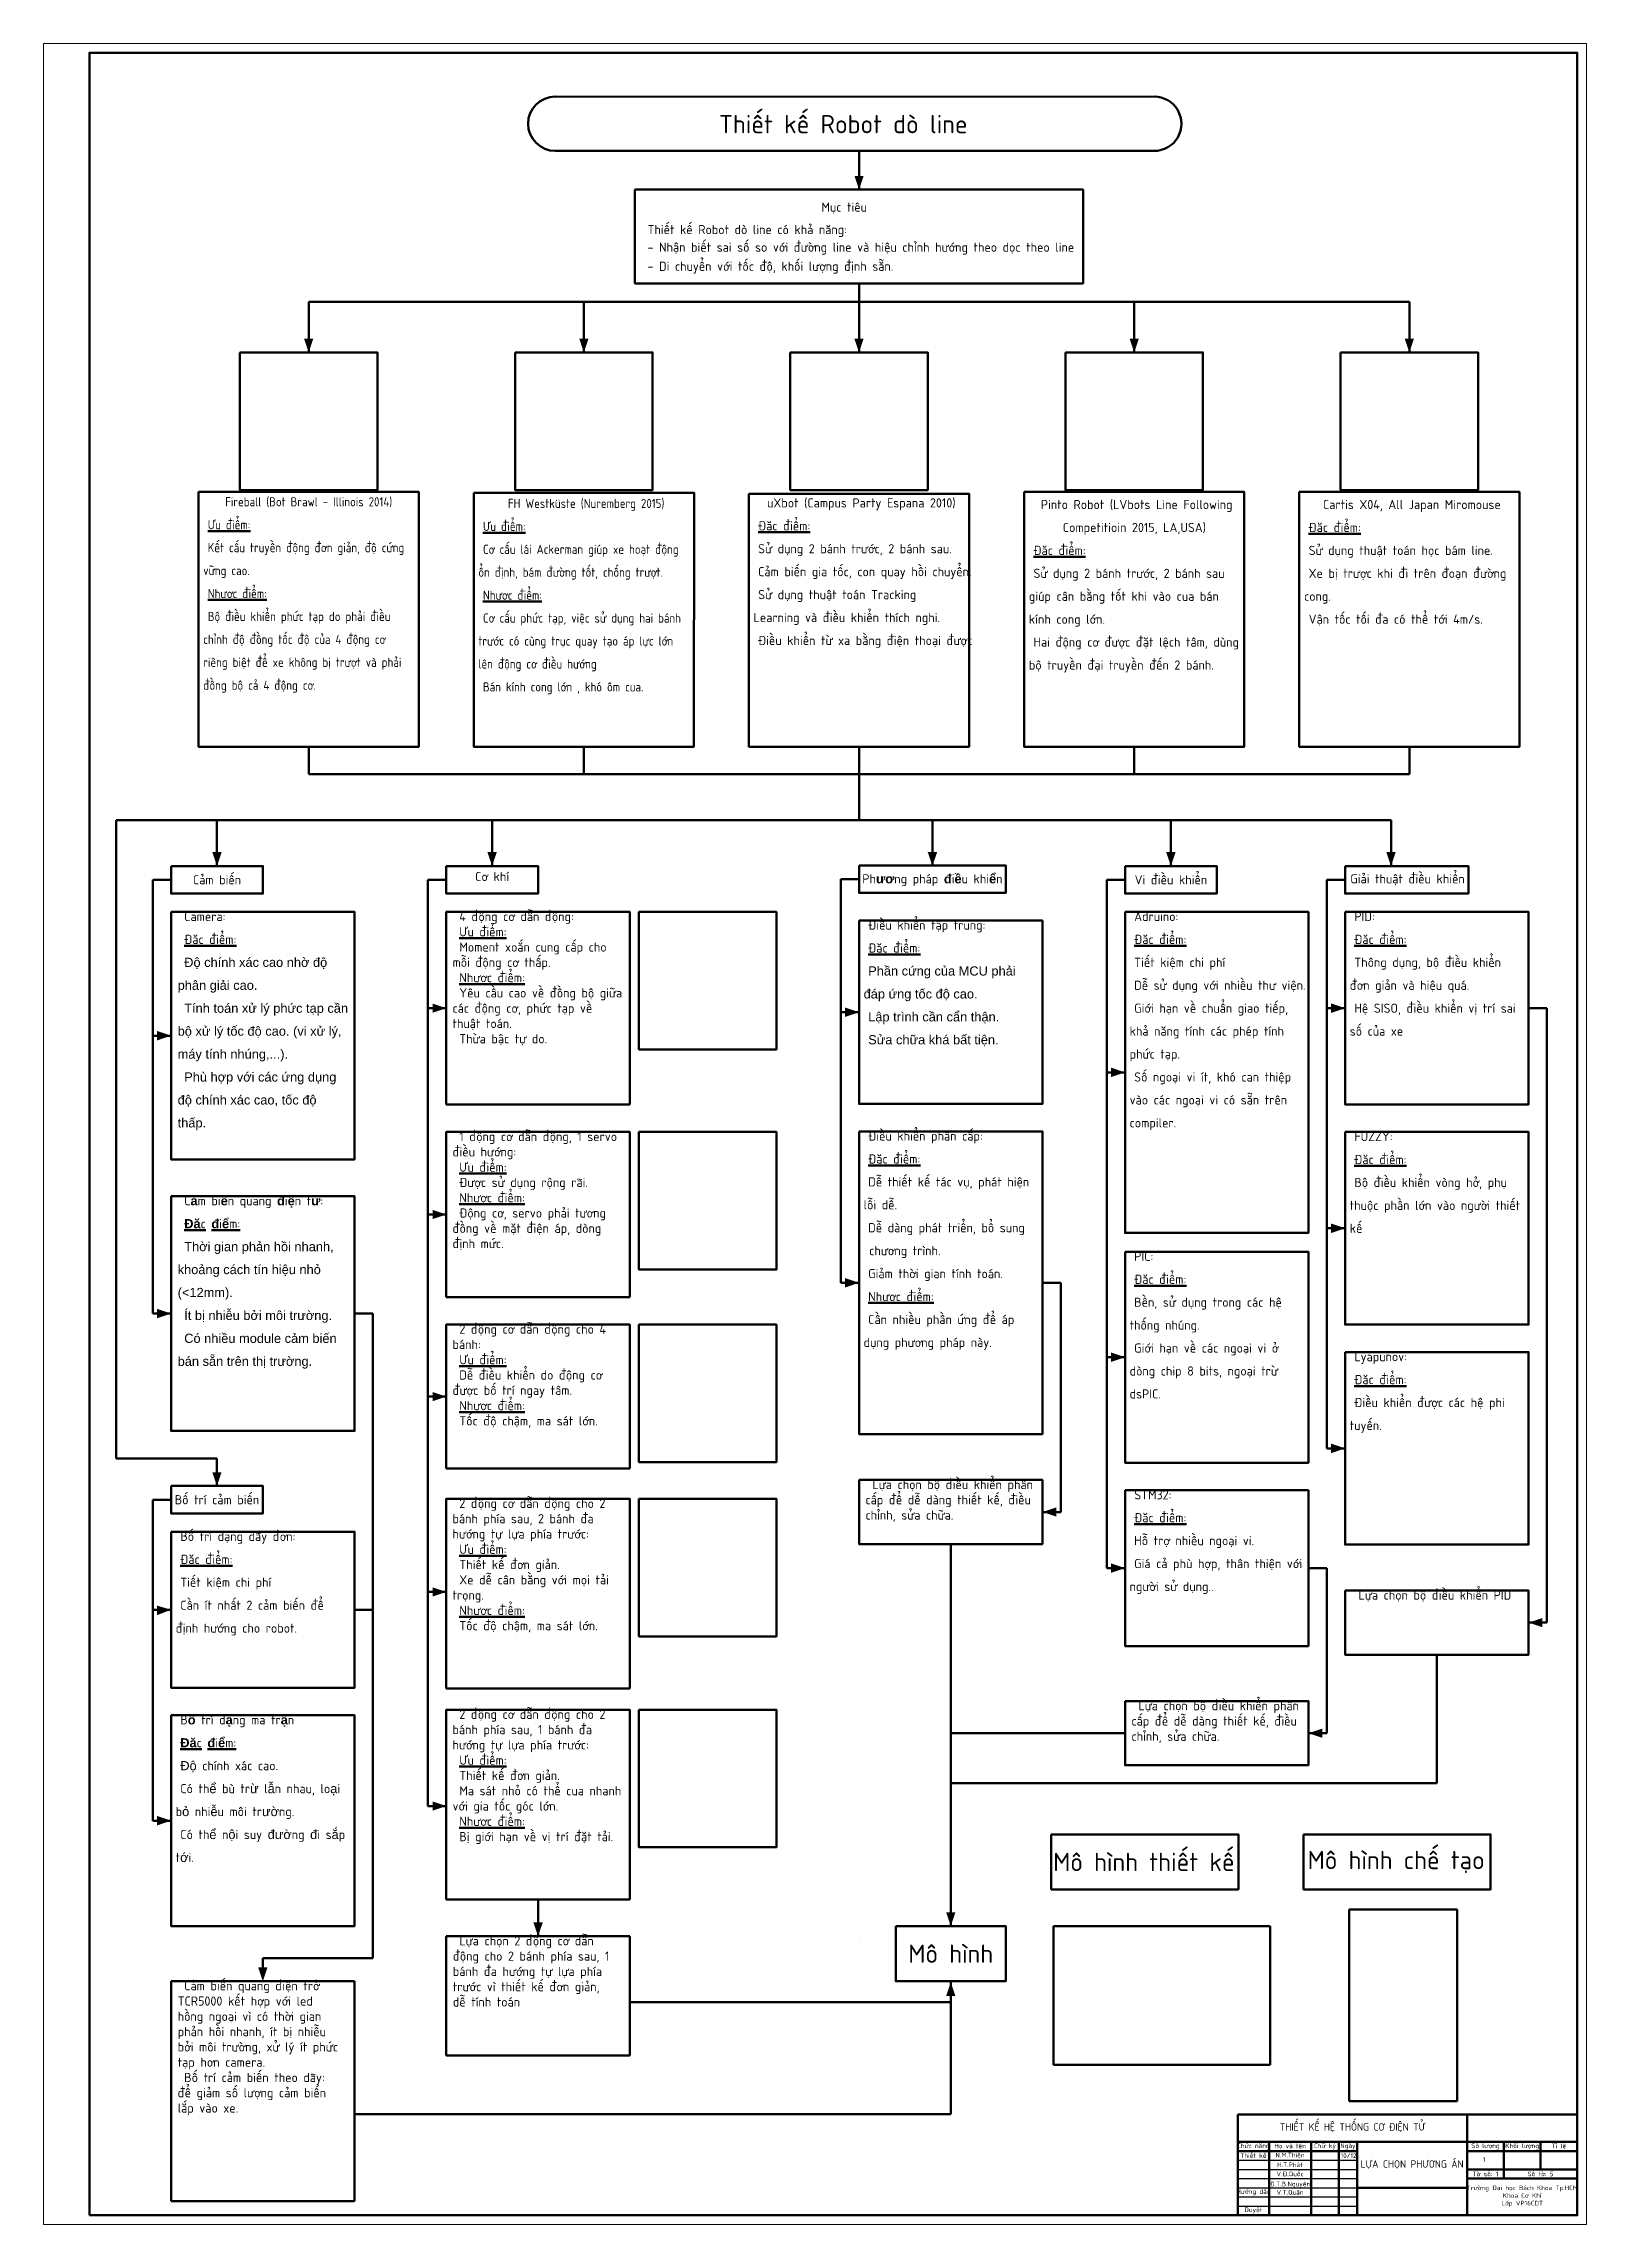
# Model space of a CAD drawing. Header units: inches. Extents: x 0 to 841, y 0 to 1189.
import ezdxf

# ---------------------------------------------------------------- set-up
doc = ezdxf.new("R2010")
doc.units = ezdxf.units.IN
doc.header["$MEASUREMENT"] = 0
for name, color, linetype, lineweight in [('dam', 7, 'Continuous', 50), ('kt', 80, 'Continuous', 20), ('NetCoBan', 7, 'Continuous', 50), ('NetManh', 80, 'Continuous', 25)]:
    doc.layers.add(name, color=color, linetype=linetype, lineweight=lineweight)
doc.layers.add('manh_khungten', color=104, linetype='Continuous')
doc.styles.add('PDF Times New Roman Bold', font='timesbd.ttf')
doc.styles.get("Standard").update_dxf_attribs({"font": 'arial.ttf'})
doc.styles.add('Text_2.5mm', font='', dxfattribs={"height": 2.5})
doc.styles.get('Text_2.5mm').set_extended_font_data('TCVN 7284')
picture_1 = doc.add_image_def('image1.jpg', size_in_pixel=(1440, 2560))
picture_2 = doc.add_image_def('image2.jpg', size_in_pixel=(896, 574))

msp = doc.modelspace()

# ---------------------------------------------------------------- linework, layer by layer
at = {"layer": 'dam', "color": 7}
for p, q in [((278.9, 1160), (606.1, 1160.1)), ((605.4, 1130.5), (278.9, 1130.5))]:
    msp.add_line(p, q, dxfattribs=at)
at = {"layer": 'dam'}
for p, q in [((444.5, 1109.4), (444.5, 1130.5)), ((444.5, 1058.3), (444.5, 1048.3)), ((444.5, 1048.3), (144.5, 1048.3)), ((144.5, 1048.3), (144.5, 1020.6)), ((294.5, 1020.6), (294.5, 1048.3)), ((444.5, 1048.3), (744.5, 1048.3)), ((444.5, 1020.6), (444.5, 1048.3)), ((594.5, 1020.6), (594.5, 1048.3)), ((744.5, 1048.3), (744.5, 1020.6)), ((39.5, 417.6), (39.5, 765.6)), ((39.5, 765.6), (94.5, 765.6)), ((524.5, 765.6), (644.5, 765.6)), ((644.5, 765.6), (734.5, 765.6)), ((644.5, 765.6), (734.5, 765.6)), ((219.5, 733.1), (209.5, 733.1)), ((209.5, 733.1), (209.5, 228.1)), ((699.5, 663.1), (699.5, 733.1)), ((219.5, 663.1), (209.5, 663.1)), ((699.5, 663.1), (699.5, 543.1)), ((819.5, 663.1), (809.5, 663.1)), ((819.5, 328.1), (819.5, 663.1)), ((319.5, 610.6), (219.5, 610.6)), ((219.5, 550.6), (209.5, 550.6)), ((699.5, 543.1), (699.5, 423.1)), ((554.5, 513.4), (554.5, 388.4)), ((319.5, 505.6), (219.5, 505.6)), ((179.5, 496.6), (179.5, 335.1)), ((219.5, 451.3), (209.5, 451.3)), ((94.5, 417.6), (39.5, 417.6)), ((94.5, 402.6), (94.5, 417.6)), ((219.5, 412.1), (319.5, 412.1)), ((554.5, 388.4), (544.5, 388.4)), ((494.5, 370.9), (494.5, 162.6)), ((699.5, 357.8), (699.5, 267.8)), ((219.5, 344.8), (209.5, 344.8)), ((179.5, 335.1), (179.5, 145.1)), ((819.5, 328.1), (809.5, 328.1)), ((219.5, 292.1), (219.5, 317.1)), ((319.5, 317.1), (319.5, 292.1)), ((759.5, 310.6), (759.5, 240.6)), ((319.5, 292.1), (219.5, 292.1)), ((589.5, 267.8), (494.5, 267.8)), ((699.5, 267.8), (689.5, 267.8)), ((759.5, 240.6), (494.5, 240.6)), ((209.5, 228.1), (219.5, 228.1)), ((219.5, 177.1), (219.5, 202.1)), ((319.5, 202.1), (319.5, 177.1)), ((319.5, 177.1), (219.5, 177.1)), ((269.5, 177.1), (269.5, 157.1)), ((269.5, 157.1), (219.5, 157.1)), ((219.5, 112.1), (219.5, 157.1)), ((269.5, 157.1), (319.5, 157.1)), ((319.5, 157.1), (319.5, 112.1)), ((179.5, 145.1), (119.5, 145.1)), ((119.5, 145.1), (119.5, 140.1)), ((119.5, 132.6), (69.5, 132.6)), ((69.5, 87.6), (69.5, 132.6)), ((119.5, 132.6), (169.5, 132.6)), ((169.5, 132.6), (169.5, 87.6)), ((494.5, 132.1), (494.5, 121.2)), ((319.5, 121.2), (494.5, 121.2)), ((494.5, 121.2), (494.5, 60.1)), ((219.5, 92.1), (219.5, 112.1)), ((319.5, 112.1), (319.5, 92.1)), ((69.5, 12.6), (69.5, 87.6)), ((169.5, 87.6), (169.5, 12.6)), ((319.5, 92.1), (219.5, 92.1)), ((169.5, 60.1), (434.5, 60.1)), ((494.5, 60.1), (434.5, 60.1)), ((169.5, 12.6), (69.5, 12.6))]:
    msp.add_line(p, q, dxfattribs=at)
at = {"layer": 'dam', "ltscale": 0.25}
for p, q in [((144.5, 805.6), (144.5, 790.6)), ((294.5, 805.6), (294.5, 790.6)), ((444.5, 805.6), (444.5, 790.6)), ((594.5, 805.6), (594.5, 790.6)), ((744.5, 805.6), (744.5, 790.6)), ((744.5, 790.6), (144.5, 790.6)), ((444.5, 790.6), (444.5, 765.6)), ((444.5, 765.6), (94.5, 765.6)), ((94.5, 765.6), (94.5, 740.6)), ((244.5, 765.6), (244.5, 740.6)), ((444.5, 765.6), (524.5, 765.6)), ((484.5, 765.6), (484.5, 740.6)), ((614.5, 765.6), (614.5, 740.6)), ((734.5, 765.6), (734.5, 740.6)), ((69.5, 733.1), (59.5, 733.1)), ((59.5, 496.6), (59.5, 733.1)), ((444.5, 733.4), (434.5, 733.4)), ((434.5, 513.4), (434.5, 733.4)), ((589.5, 733.1), (579.5, 733.1)), ((579.5, 357.8), (579.5, 733.1)), ((709.5, 733.1), (699.5, 733.1)), ((444.5, 660.9), (434.5, 660.9)), ((709.5, 663.1), (699.5, 663.1)), ((69.5, 648.1), (59.5, 648.1)), ((589.5, 628.1), (579.5, 628.1)), ((709.5, 543.1), (699.5, 543.1)), ((444.5, 513.4), (434.5, 513.4)), ((544.5, 513.4), (554.5, 513.4)), ((69.5, 496.6), (59.5, 496.6)), ((169.5, 496.6), (179.5, 496.6)), ((589.5, 472.8), (579.5, 472.8)), ((709.5, 423.1), (699.5, 423.1)), ((69.5, 395.1), (59.5, 395.1)), ((59.5, 220.1), (59.5, 395.1)), ((589.5, 357.8), (579.5, 357.8)), ((689.5, 357.8), (699.5, 357.8)), ((69.5, 335.1), (59.5, 335.1)), ((169.5, 335.1), (179.5, 335.1)), ((69.5, 220.1), (59.5, 220.1)), ((776, 5), (836, 5))]:
    msp.add_line(p, q, dxfattribs=at)
at = {"layer": 'dam'}
for points in [[(444.5, 1109.4, 0, 5, 0), (444.5, 1116.9, 5, 5, 0)], [(144.5, 1020.6, 0, 5, 0), (144.5, 1028.1, 5, 5, 0)], [(294.5, 1020.6, 0, 5, 0), (294.5, 1028.1, 5, 5, 0)], [(444.5, 1020.6, 0, 5, 0), (444.5, 1028.1, 5, 5, 0)], [(594.5, 1020.6, 0, 5, 0), (594.5, 1028.1, 5, 5, 0)], [(744.5, 1020.6, 0, 5, 0), (744.5, 1028.1, 5, 5, 0)], [(219.5, 663.1, 0, 5, 0), (212, 663.1, 5, 5, 0)], [(219.5, 550.6, 0, 5, 0), (212, 550.6, 5, 5, 0)], [(219.5, 451.3, 0, 5, 0), (212, 451.3, 5, 5, 0)], [(94.5, 402.6, 0, 5, 0), (94.5, 410.1, 5, 5, 0)], [(544.5, 388.4, 0, 5, 0), (552, 388.4, 5, 5, 0)], [(219.5, 344.8, 0, 5, 0), (212, 344.8, 5, 5, 0)], [(809.5, 328.1, 0, 5, 0), (817, 328.1, 5, 5, 0)], [(689.5, 267.8, 0, 5, 0), (697, 267.8, 5, 5, 0)], [(219.5, 228.1, 0, 5, 0), (212, 228.1, 5, 5, 0)], [(269.5, 157.1, 0, 5, 0), (269.6, 164.6, 5, 5, 0)], [(269.5, 164.6, 5, 0, 0), (269.5, 157.1, 0, 0, 0)], [(494.5, 162.6, 0, 5, 0), (494.5, 170.1, 5, 5, 0)], [(119.5, 140.1, 5, 0, 0), (119.5, 132.6, 0, 0, 0)], [(494.5, 132.1, 0, 5, 0), (494.5, 124.6, 5, 5, 0)]]:
    msp.add_lwpolyline(points, format="xyseb", dxfattribs=at)
at = {"layer": 'dam', "color": 7}
msp.add_lwpolyline([(322.3, 1109.4), (566.6, 1109.4), (566.6, 1058.3), (322.3, 1058.3)], close=True, dxfattribs=at)
at = {"layer": 'dam'}
for points in [[(107, 1020.6), (182, 1020.6), (182, 945.6), (107, 945.6)], [(257, 1020.6), (332, 1020.6), (332, 945.6), (257, 945.6)], [(407, 1020.6), (482, 1020.6), (482, 945.6), (407, 945.6)], [(557, 1020.6), (632, 1020.6), (632, 945.6), (557, 945.6)], [(707, 1020.6), (782, 1020.6), (782, 945.6), (707, 945.6)], [(324.5, 715.6), (399.5, 715.6), (399.5, 640.6), (324.5, 640.6)], [(324.5, 595.6), (399.5, 595.6), (399.5, 520.6), (324.5, 520.6)], [(324.5, 490.6), (399.5, 490.6), (399.5, 415.6), (324.5, 415.6)], [(444.5, 405.9), (544.5, 405.9), (544.5, 370.9), (444.5, 370.9)], [(324.5, 395.6), (399.5, 395.6), (399.5, 320.6), (324.5, 320.6)], [(709.5, 345.6), (809.5, 345.6), (809.5, 310.6), (709.5, 310.6)], [(324.5, 280.6), (399.5, 280.6), (399.5, 205.6), (324.5, 205.6)], [(589.5, 285.3), (689.5, 285.3), (689.5, 250.3), (589.5, 250.3)]]:
    msp.add_lwpolyline(points, close=True, dxfattribs=at)
at = {"layer": 'dam', "ltscale": 0.25}
for points in [[(84.5, 944.6), (204.5, 944.6), (204.5, 805.6), (84.5, 805.6)], [(234.6, 944.1), (354.6, 944.1), (354.5, 805.6), (234.5, 805.6)], [(384.5, 943.6), (504.5, 943.6), (504.5, 805.6), (384.5, 805.6)], [(534.5, 944.6), (654.5, 944.6), (654.5, 805.6), (534.5, 805.6)], [(684.5, 944.6), (804.5, 944.6), (804.5, 805.6), (684.5, 805.6)], [(69.5, 740.6), (119.5, 740.6), (119.5, 725.6), (69.5, 725.6)], [(219.5, 740.6), (269.5, 740.6), (269.5, 725.6), (219.5, 725.6)], [(444.5, 740.9), (524.5, 740.9), (524.5, 725.9), (444.5, 725.9)], [(589.5, 740.6), (639.5, 740.6), (639.5, 725.6), (589.5, 725.6)], [(709.5, 740.6), (776.7, 740.6), (776.7, 725.6), (709.5, 725.6)], [(69.5, 715.6), (169.5, 715.6), (169.5, 580.6), (69.5, 580.6)], [(589.5, 715.6), (689.5, 715.6), (689.5, 540.6), (589.5, 540.6)], [(709.5, 715.6), (809.5, 715.6), (809.5, 610.6), (709.5, 610.6)], [(444.5, 710.9), (544.5, 710.9), (544.5, 610.9), (444.5, 610.9)], [(444.5, 595.9), (544.5, 595.9), (544.5, 430.9), (444.5, 430.9)], [(709.5, 595.6), (809.5, 595.6), (809.5, 490.6), (709.5, 490.6)], [(69.5, 560.6), (169.5, 560.6), (169.5, 432.6), (69.5, 432.6)], [(589.5, 530.3), (689.5, 530.3), (689.5, 415.3), (589.5, 415.3)], [(709.5, 475.6), (809.5, 475.6), (809.5, 370.6), (709.5, 370.6)], [(69.5, 402.6), (119.5, 402.6), (119.5, 387.6), (69.5, 387.6)], [(589.5, 400.3), (689.5, 400.3), (689.5, 315.3), (589.5, 315.3)], [(69.5, 377.6), (169.5, 377.6), (169.5, 292.6), (69.5, 292.6)], [(69.5, 277.6), (169.5, 277.6), (169.5, 162.6), (69.5, 162.6)], [(549.3, 212.6), (651.3, 212.6), (651.3, 182.6), (549.3, 182.6)], [(686.8, 212.6), (788.8, 212.6), (788.8, 182.6), (686.8, 182.6)], [(464.5, 162.6), (524.5, 162.6), (524.5, 132.6), (464.5, 132.6)]]:
    msp.add_lwpolyline(points, close=True, dxfattribs=at)
for points in [[(94.5, 740.6, 0, 5.2, 0), (94.5, 748.3, 5.2, 5.2, 0)], [(244.5, 740.6, 0, 5.2, 0), (244.5, 748.3, 5.2, 5.2, 0)], [(484.5, 740.6, 0, 5.2, 0), (484.5, 748.3, 5.2, 5.2, 0)], [(614.5, 740.6, 0, 5.2, 0), (614.5, 748.3, 5.2, 5.2, 0)], [(734.5, 740.6, 0, 5.2, 0), (734.5, 748.3, 5.2, 5.2, 0)], [(444.5, 660.9, 0, 5.2, 0), (436.8, 660.9, 5.2, 5.2, 0)], [(709.5, 663.1, 0, 5.2, 0), (701.8, 663.1, 5.2, 5.2, 0)], [(69.5, 648.1, 0, 5.2, 0), (61.8, 648.1, 5.2, 5.2, 0)], [(589.5, 628.1, 0, 5.2, 0), (581.8, 628.1, 5.2, 5.2, 0)], [(709.5, 543.1, 0, 5.2, 0), (701.8, 543.1, 5.2, 5.2, 0)], [(444.5, 513.4, 0, 5.2, 0), (436.8, 513.4, 5.2, 5.2, 0)], [(69.5, 496.6, 0, 5.2, 0), (61.8, 496.6, 5.2, 5.2, 0)], [(589.5, 472.8, 0, 5.2, 0), (581.8, 472.8, 5.2, 5.2, 0)], [(709.5, 423.1, 0, 5.2, 0), (701.8, 423.1, 5.2, 5.2, 0)], [(589.5, 357.8, 0, 5.2, 0), (581.8, 357.8, 5.2, 5.2, 0)], [(69.5, 335.1, 0, 5.2, 0), (61.8, 334.8, 5.2, 5.2, 0)], [(69.5, 220.1, 0, 5.2, 0), (61.8, 220.1, 5.2, 5.2, 0)]]:
    msp.add_lwpolyline(points, format="xyseb", dxfattribs=at)
for points in [[(219.5, 610.6), (219.5, 715.6), (319.5, 715.6), (319.5, 610.6)], [(219.5, 505.6), (219.5, 595.6), (319.5, 595.6), (319.5, 505.6)], [(219.5, 412.1), (219.5, 490.6), (319.5, 490.6), (319.5, 412.1)], [(219.5, 317.1), (219.5, 395.6), (319.5, 395.6), (319.5, 317.1)], [(219.5, 202.1), (219.5, 280.6), (319.5, 280.6), (319.5, 202.1)]]:
    msp.add_lwpolyline(points, dxfattribs=at)
at = {"layer": 'dam', "ltscale": 0.25, "const_width": 5.2}
for points in [[(589.5, 558.1), (589.5, 558.1)], [(69.5, 220.1), (69.5, 220.1)]]:
    msp.add_lwpolyline(points, dxfattribs=at)
at = {"layer": 'dam', "color": 7}
for centre, start, end in [((278.9, 1145.3), 90, 270), ((605.4, 1145.3), 270, 90.0149)]:
    msp.add_arc(centre, 14.8, start, end, dxfattribs=at)
at = {"layer": 'kt'}
msp.add_lwpolyline([(841, 0), (841, 1189), (0, 1189), (0, 0)], close=True, dxfattribs=at)
at = {"layer": 'manh_khungten'}
for p, q in [((651, 35), (716, 35)), ((651, 30), (716, 30)), ((651, 25), (716, 25)), ((651, 20), (716, 20)), ((651, 15), (716, 15)), ((651, 10), (716, 10))]:
    msp.add_line(p, q, dxfattribs=at)
at = {"layer": 'NetCoBan'}
for p, q in [((651, 60), (651, 5)), ((651, 60), (836, 60)), ((651, 60), (836, 60)), ((651, 60), (836, 60)), ((651, 60), (836, 60)), ((651, 60), (836, 60)), ((651, 60), (836, 60)), ((776, 5), (776, 60)), ((651, 45), (836, 45)), ((651, 40), (716, 40)), ((668, 5), (668, 45)), ((691, 5), (691, 45)), ((706, 5), (706, 45)), ((716, 5), (716, 45)), ((776, 40), (836, 40)), ((796, 25), (796, 45)), ((816, 45), (816, 30)), ((776, 30), (836, 30)), ((776, 25), (836, 25)), ((716, 20), (776, 20))]:
    msp.add_line(p, q, dxfattribs=at)
msp.add_lwpolyline([(25, 5), (25, 1184), (836, 1184), (836, 5)], close=True, dxfattribs=at)

# ---------------------------------------------------------------- texts
at = {"layer": 'dam', "ltscale": 0.25}
for s, width, heights, insert, char_height, attachment_point in [('\\pxb0.25,sm1.5,qc;{\\fTCVN 7284|b1|i0|c0|p34;\\W0.9;Fireball (Bot Brawl - Illinois 2014)\\P\\pi0.5,l0.5,r0.5,ql;\\LƯu điểm:\\P\\fTCVN 7284|b0|i0|c0|p34;\\lKết cấu truyền động đơn giản, độ cứng vững cao.\\P\\fTCVN 7284|b1|i0|c0|p34;\\LNhược điểm:\\P\\fTCVN 7284|b0|i0|c0|p34;\\lBộ điều khiển phức tạp do phải điều chỉnh độ đồng tốc độ của 4 động cơ riêng biệt để xe không bị trượt và phải đồng bộ cả 4 động cơ.}', 120, [0], (84.5, 941.7), 5, 1), ('\\pxi0.5,l0.5,r0.5,b0.25,sm1.5,qc;{\\fTCVN 7284|b1|i0|c0|p34;\\W0.9;FH Westküste (Nuremberg 2015)\\P\\pql;\\LƯu điểm:\\P\\fTCVN 7284|b0|i0|c0|p34;\\lCơ cấu lái Ackerman giúp xe hoạt động ổn định, bám đường tốt, chống trượt.\\P\\fTCVN 7284|b1|i0|c0|p34;\\LNhược điểm:\\P\\fTCVN 7284|b0|i0|c0|p34;\\lCơ cấu phức tạp, việc sử dụng hai bánh trước có cùng trục quay tạo áp lực lớn lên động cơ điều hướng\\PBán kính cong lớn , khó ôm cua.}', 120, [0], (234.5, 940.8), 5, 1), ('\\pxi0.5,l0.5,r0.5,b0.25,sm1.5,qc;{\\fTCVN 7284|b1|i0|c0|p34;uXbot (Campus Party Espana 2010)\\P\\pql;\\LĐặc điểm:\\P\\fTCVN 7284|b0|i0|c0|p34;\\lSử dụng 2 bánh trước, 2 bánh sau.\\PCảm biến gia tốc, con quay hồi chuyển.\\PSử dụng thuật toán Tracking Learning và điều khiển thích nghi.\\PĐiều khiển từ xa bằng điện thoại được}', 120, [0], (384.5, 941.1), 5, 1), ('\\pxi0.5,l0.5,r0.5,b0.25,sm1.5,qc;{\\fTCVN 7284|b1|i0|c0|p34;Pinto Robot (LVbots Line Following Competitioin 2015, LA,USA)\\P\\pql;\\LĐặc điểm:\\P\\fTCVN 7284|b0|i0|c0|p34;\\lSử dụng 2 bánh trước, 2 bánh sau giúp cân bằng tốt khi vào cua bán kính cong lớn.\\PHai động cơ được đặt lệch tâm, dùng bộ truyền đại truyền đến 2 bánh.}', 120, [0], (534.6, 940.2), 5, 1), ('\\pxi0.5,l0.5,r0.5,b0.25,sm1.5,qc;{\\fTCVN 7284|b1|i0|c0|p34;Cartis X04, All Japan Miromouse\\P\\pql;\\LĐặc điểm:\\P\\fTCVN 7284|b0|i0|c0|p34;\\lSử dụng thuật toán học bám line.\\PXe bị trược khi đi trên đoạn đường cong. \\PVận tốc tối đa có thể tới 4m/s.}', 120, [0], (684.6, 940.2), 5, 1), ('\\pxqc;{\\fTCVN 7284|b1|i0|c0|p34;Cảm biến}', 50, [0], (94.5, 733.1), 5, 5), ('\\pxqc;{\\fTCVN 7284|b1|i0|c0|p34;Vi điều khiển}', 50, [0], (614.5, 733.1), 5, 5), ('\\pxqc;{\\fTCVN 7284|b1|i0|c0|p34;Giải thuật điều khiển}', 71.693, [0], (743.5, 733.1), 5, 5), ('\\pxb0.25,sm1.5,qc;{\\fTCVN 7284|b1|i0|c0|p34;Ph\\fArial|b1|i0|c0|p34;ươ\\fTCVN 7284|b1|i0|c0|p34;ng pháp \\fArial|b1|i0|c0|p34;đ\\fTCVN 7284|b1|i0|c0|p34;i\\fArial|b1|i0|c0|p34;ề\\fTCVN 7284|b1|i0|c0|p34;u khi\\fArial|b1|i0|c0|p34;ể\\fTCVN 7284|b1|i0|c0|p34;n}', 80, [11.9], (484.5, 732.9), 5, 5), ('\\pxi0.71429,l0.71429,r0.71429,b0.25,sm1.5;{\\fTCVN 7284|b1|i0|c0|p34;Camera:\\P\\LĐặc điểm:\\P}Độ chính xác cao nhờ độ phân giải cao.\\PTính toán xử lý phức tạp cần bộ xử lý tốc độ cao. (vi xử lý, máy tính nhúng,...).\\PPhù hợp với các ứng dụng độ chính xác cao, tốc độ thấp.', 100, [0], (69.5, 715.6), 5, 1), ('\\pxi0.5,l0.5,r0.5,b0.25,sm1.5;{\\fTCVN 7284|b1|i0|c0|p34;Adruino:\\P\\LĐặc điểm:\\P\\fTCVN 7284|b0|i0|c0|p34;\\lTiết kiệm chi phí\\PDễ sử dụng với nhiều thư viện.\\PGiới hạn về chuẩn giao tiếp, khả năng tính các phép tính phức tạp.\\PSố ngoại vi ít, khó can thiệp vào các ngoại vi có sẵn trên compiler.}', 100, [0], (589.5, 715.6), 5, 1), ('\\pxi0.5,l0.5,r0.5,b0.25,sm1.5;{\\fTCVN 7284|b1|i0|c0|p34;PID:\\P\\LĐặc điểm:\\P\\lThông dụng, bộ điều khiển đơn giản và hiệu quá.\\PHệ SISO, điều khiển vị trí sai số của xe}', 100, [0], (709.5, 715.6), 5, 1), ('\\pxi0.5,l0.5,r1,b0.25,sm1.5;{\\fTCVN 7284|b1|i0|c0|p34;Điều khiển tập trung:\\P\\LĐặc điểm:\\P}Phần cứng của MCU phải đáp ứng tốc độ cao.\\PLập trình cần cẩn thận.\\PSửa chữa khá bất tiện.', 100, [0], (444.5, 710.9), 5, 1), ('\\pxi0.5,l0.5,r1,b0.25,sm1.5;{\\fTCVN 7284|b1|i0|c0|p34;Điều khiển phân cấp:\\P\\LĐặc điểm:\\P\\fTCVN 7284|b0|i0|c0|p34;\\lDễ thiết kế tác vụ, phát hiện lỗi dễ.\\PDễ dàng phát triển, bổ sung   chương trình.\\PGiảm thời gian tính toán.}\\P{\\fTCVN 7284|b1|i0|c0|p34;\\LNhược điểm:\\P\\fTCVN 7284|b0|i0|c0|p34;\\lCần nhiều phần ứng để áp dụng phương pháp này.}', 100, [0], (444.5, 595.9), 5, 1), ('\\pxi0.5,l0.5,r0.5,b0.25,sm1.5;{\\fTCVN 7284|b1|i0|c0|p34;FUZZY:\\P\\LĐặc điểm:\\P\\lBộ điều khiển vòng hở, phụ thuộc phần lớn vào người thiết kế}', 100, [0], (709.5, 595.6), 5, 1), ('\\pxi0.71429,l0.71429,r0.71429,b0.25,sm1.5;{\\fTCVN 7284|b1|i0|c0|p34;C\\fArial|b1|i0|c0|p34;ả\\fTCVN 7284|b1|i0|c0|p34;m bi\\fArial|b1|i0|c0|p34;ế\\fTCVN 7284|b1|i0|c0|p34;n quang \\fArial|b1|i0|c0|p34;đ\\fTCVN 7284|b1|i0|c0|p34;i\\fArial|b1|i0|c0|p34;ệ\\fTCVN 7284|b1|i0|c0|p34;n t\\fArial|b1|i0|c0|p34;ử\\fTCVN 7284|b1|i0|c0|p34;:\\P\\fArial|b1|i0|c0|p34;\\LĐặ\\fTCVN 7284|b1|i0|c0|p34;c \\fArial|b1|i0|c0|p34;đ\\fTCVN 7284|b1|i0|c0|p34;i\\fArial|b1|i0|c0|p34;ể\\fTCVN 7284|b1|i0|c0|p34;m:\\P}Thời gian phản hồi nhanh, khoảng cách tín hiệu nhỏ (<12mm). \\PÍt bị nhiễu bởi môi trường.\\PCó nhiều module cảm biến bán sẵn trên thị trường.', 100, [0], (69.5, 560.6), 5, 1), ('\\pxi0.5,l0.5,r0.5,b0.25,sm1.5;{\\fTCVN 7284|b1|i0|c0|p34;PIC:\\P\\LĐặc điểm:\\P\\fTCVN 7284|b0|i0|c0|p34;\\lBền, sử dụng trong các hệ thống nhúng.\\PGiới hạn về các ngoại vi ở dòng chip 8 bits, ngoại trừ dsPIC.}', 100, [0], (589.5, 530.3), 5, 1), ('\\pxi0.5,l0.5,r0.5,b0.25,sm1.5;{\\fTCVN 7284|b1|i0|c0|p34;Lyapunov:\\P\\LĐặc điểm:\\P\\lĐiều khiển được các hệ phi tuyến. }', 100, [0], (709.5, 475.6), 5, 1), ('\\pxqc;{\\fTCVN 7284|b1|i0|c0|p34;Bố trí cảm biến}', 50, [0], (94.5, 395.1), 5, 5), ('\\pxi0.5,l0.5,r0.5,b0.25,sm1.5;{\\fTCVN 7284|b1|i0|c0|p34;STM32:\\P\\LĐặc điểm:\\P\\fTCVN 7284|b0|i0|c0|p34;\\lHỗ trợ nhiều ngoại vi.\\PGiá cả phù hợp, thân thiện với người sử dụng..}', 100, [0], (589.5, 400.3), 5, 1), ('\\pxi0.5,l0.5,r0.5,b0.25,sm1.5;{\\fTCVN 7284|b1|i0|c0|p34;Bố trí dạng dãy đơn:\\P\\LĐặc điểm:\\P\\fTCVN 7284|b0|i0|c0|p34;\\lTiết kiệm chi phí\\PCần ít nhất 2 cảm biến để định hướng cho robot.}', 100, [0], (69.5, 377.6), 5, 1), ('\\pxi0.5,l0.5,r0.5,b0.25,sm1.5;{\\fTCVN 7284|b1|i0|c0|p34;B\\fArial|b1|i0|c0|p34;ố\\fTCVN 7284|b1|i0|c0|p34; trí d\\fArial|b1|i0|c0|p34;ạ\\fTCVN 7284|b1|i0|c0|p34;ng ma tr\\fArial|b1|i0|c0|p34;ậ\\fTCVN 7284|b1|i0|c0|p34;n\\P\\fArial|b1|i0|c0|p34;\\LĐặ\\fTCVN 7284|b1|i0|c0|p34;c \\fArial|b1|i0|c0|p34;đ\\fTCVN 7284|b1|i0|c0|p34;i\\fArial|b1|i0|c0|p34;ể\\fTCVN 7284|b1|i0|c0|p34;m:\\P}Độ{\\fTCVN 7284|b0|i0|c0|p34; chính xác cao.\\PCó th}ể{\\fTCVN 7284|b0|i0|c0|p34; bù tr}ừ{\\fTCVN 7284|b0|i0|c0|p34; l}ẫ{\\fTCVN 7284|b0|i0|c0|p34;n nhau, lo}ạ{\\fTCVN 7284|b0|i0|c0|p34;i b}ỏ{\\fTCVN 7284|b0|i0|c0|p34; nhi}ễ{\\fTCVN 7284|b0|i0|c0|p34;u môi tr}ườ{\\fTCVN 7284|b0|i0|c0|p34;ng.\\PCó th}ể{\\fTCVN 7284|b0|i0|c0|p34; n}ộ{\\fTCVN 7284|b0|i0|c0|p34;i suy }đườ{\\fTCVN 7284|b0|i0|c0|p34;ng }đ{\\fTCVN 7284|b0|i0|c0|p34;i s}ắ{\\fTCVN 7284|b0|i0|c0|p34;p t}ớ{\\fTCVN 7284|b0|i0|c0|p34;i.}', 100, [0], (69.5, 277.6), 5, 1), ('\\pxqc;{\\fTCVN 7284|b1|i0|c0|p34;Mô hình thiết kế}', 114.752, [0], (599.8, 197.6), 10, 5), ('\\pxqc;{\\fTCVN 7284|b1|i0|c0|p34;Mô hình chế tạo}', 114.752, [0], (737.3, 197.6), 10, 5), ('\\pxqc;{\\fTCVN 7284|b1|i0|c0|p34;Mô hình}', 60, [0], (494.5, 147.6), 10, 5)]:
    msp.add_mtext_dynamic_manual_height_columns(s, width=width, gutter_width=17.5, heights=heights, dxfattribs=dict(at, insert=insert, char_height=char_height, attachment_point=attachment_point))
at = {"layer": 'dam', "attachment_point": 1}
for s, width, heights, insert, char_height in [('{\\fTCVN 7284|b0|i0|c0|p34;Cơ khí}', 50, [0], (219.5, 740.6), 0.2), ('\\pxqc;{\\fTCVN 7284|b1|i0|c0|p34;Cơ khí}', 50, [10.2], (219.5, 737.4), 5), ('\\pxi0.74,l0.68,r0.7,b0.25,sa0.3;{\\fTCVN 7284|b0|i0|c0|p34;4 động cơ dẫn động:\\P\\fTCVN 7284|b1|i0|c0|p34;\\LƯu điểm:\\fTCVN 7284|b0|i0|c0|p34;\\l\\PMoment xoắn cung cấp cho mỗi động cơ thấp.\\P\\fTCVN 7284|b1|i0|c0|p34;\\LNhược điểm:\\fTCVN 7284|b0|i0|c0|p34;\\l\\PYêu cầu cao về đồng bộ giữa các động cơ, phức tạp về thuật toán.\\PThừa bậc tự do.}', 100, [0], (219.5, 715.6), 5), ('\\pxi0.74,l0.68,r0.7,b0.25,sa0.3;{\\fTCVN 7284|b0|i0|c0|p34;1 động cơ dẫn động, 1 servo điều hướng:\\P\\fTCVN 7284|b1|i0|c0|p34;\\LƯu điểm:\\fTCVN 7284|b0|i0|c0|p34;\\l\\PĐược sử dụng rộng rãi.\\P\\fTCVN 7284|b1|i0|c0|p34;\\LNhược điểm:\\fTCVN 7284|b0|i0|c0|p34;\\l\\PĐộng cơ, servo phải tương đồng về mặt điện áp, dòng định mức.}', 100, [0], (219.5, 595.6), 5), ('\\pxi0.74,l0.68,r0.7,b0.25,sa0.3;{\\fTCVN 7284|b0|i0|c0|p34;2 động cơ dẫn động cho 4 bánh:\\P\\fTCVN 7284|b1|i0|c0|p34;\\LƯu điểm:\\fTCVN 7284|b0|i0|c0|p34;\\l\\PDễ điều khiển do động cơ được bố trí ngay tâm.\\P\\fTCVN 7284|b1|i0|c0|p34;\\LNhược điểm:\\fTCVN 7284|b0|i0|c0|p34;\\l\\PTốc độ chậm, ma sát lớn.}', 100, [0], (219.5, 490.6), 5), ('\\pxi0.76,l0.7,r0.7,b0.25,sa0.3;{\\fTCVN 7284|b0|i0|c0|p34;Lựa chọn bộ điều khiển phân cấp để dễ dàng thiết kế, điều chỉnh, sửa chữa.}', 100, [0], (444.5, 405.9), 5), ('\\pxi0.74,l0.68,r0.7,b0.25,sa0.3;{\\fTCVN 7284|b0|i0|c0|p34;2 động cơ dẫn động cho 2 bánh phía sau, 2 bánh đa hướng tự lựa phía trước:\\P\\fTCVN 7284|b1|i0|c0|p34;\\LƯu điểm:\\fTCVN 7284|b0|i0|c0|p34;\\l\\PThiết kế đơn giản.\\PXe dễ cân bằng với mọi tải trọng.\\P\\fTCVN 7284|b1|i0|c0|p34;\\LNhược điểm:\\fTCVN 7284|b0|i0|c0|p34;\\l\\PTốc độ chậm, ma sát lớn.}', 100, [0], (219.5, 395.6), 5), ('\\pxi0.76,l0.7,r0.7,b0.25,sa0.3;{\\fTCVN 7284|b0|i0|c0|p34;Lựa chọn bộ điều khiển PID}', 100, [0], (709.5, 345.6), 5), ('\\pxi0.76,l0.7,r0.7,b0.25,sa0.3;{\\fTCVN 7284|b0|i0|c0|p34;Lựa chọn bộ điều khiển phân cấp để dễ dàng thiết kế, điều chỉnh, sửa chữa.}', 100, [0], (589.5, 285.3), 5), ('\\pxi0.74,l0.68,r0.7,b0.25,sa0.3;{\\fTCVN 7284|b0|i0|c0|p34;2 động cơ dẫn động cho 2 bánh phía sau, 1 bánh đa hướng tự lựa phía trước:\\P\\fTCVN 7284|b1|i0|c0|p34;\\LƯu điểm:\\fTCVN 7284|b0|i0|c0|p34;\\l\\PThiết kế đơn giản.\\PMa sát nhỏ có thể cua nhanh với gia tốc góc lớn.\\P\\fTCVN 7284|b1|i0|c0|p34;\\LNhược điểm:\\fTCVN 7284|b0|i0|c0|p34;\\l\\PBị giới hạn về vị trí đặt tải.}', 100, [0], (219.5, 280.6), 5), ('\\pxi0.71429,l0.71429,r1.4286,b0.25,sa1.5;{\\fTCVN 7284|b0|i0|c0|p34;Lựa chọn 2 động cơ dẫn động cho 2 bánh phía sau, 1 bánh đa hướng tự lựa phía trước vì thiết kế đơn giản, dễ tính toán}', 100, [0], (219.5, 157.1), 5), ('{\\fTCVN 7284|b0|i0|c0|p34;Mô hình}', 100, [0], (444.5, 157.1), 0.2), ('\\pxi0.71429,l0.71429,r1.4286,b0.25,sa1.5;{\\fTCVN 7284|b0|i0|c0|p34;Cảm biến quang điện trở TCR5000 kết hợp với led hồng ngoại vì có thời gian phản hồi nhanh, ít bị nhiễu bởi môi trường, xử lý ít phức tạp hơn camera.\\PBố trí cảm biến theo dãy: để giảm số lượng cảm biến lắp vào xe.}', 100, [0], (69.5, 132.6), 5)]:
    msp.add_mtext_dynamic_manual_height_columns(s, width=width, gutter_width=1, heights=heights, dxfattribs=dict(at, insert=insert, char_height=char_height))
at = {"layer": 'kt', "color": 7, "attachment_point": 7, "style": 'PDF Times New Roman Bold'}
for s, insert, char_height in [('{\\fTCVN 7284|b1|i0|c0|p34;Thiết kế Robot dò line}', (368.2, 1140.1), 10), ('{\\fTCVN 7284|b1|i0|c0|p34;Mục tiêu}', (424, 1096.3), 5), ('{\\fTCVN 7284|b0|i0|c0|p34;Thiết kế Robot dò line có khả năng:}', (329.2, 1083.6), 5), ('{\\fTCVN 7284|b0|i0|c0|p34;- Nhận biết sai số so với đường line và hiệu chỉnh hướng theo dọc theo line}', (329.2, 1074), 5), ('{\\fTCVN 7284|b0|i0|c0|p34;- Di chuyển với tốc độ, khối lượng định sẵn.}', (329.2, 1063.6), 5)]:
    msp.add_mtext(s, dxfattribs=dict(at, insert=insert, char_height=char_height))
at = {"layer": 'NetCoBan', "char_height": 4, "attachment_point": 5}
for s, insert, width in [('{\\fTCVN 7284|b0|i0|c0|p34;THIẾT KẾ HỆ THỐNG CƠ ĐIỆN TỬ}', (713.5, 52.7), 125.493), ('{\\fTCVN 7284|b0|i0|c0|p34;LỰA CHỌN PHƯƠNG ÁN}', (746, 32.5), 64.249)]:
    msp.add_mtext(s, dxfattribs=dict(at, insert=insert, width=width))
at = {"layer": 'NetManh', "ltscale": 0.35, "char_height": 2.5, "attachment_point": 5}
for s, insert in [('{\\fTCVN 7284|b0|i0|c0|p34;Chức năng}', (659.5, 42.5)), ('{\\fTCVN 7284|b0|i0|c0|p34;Thiết kế}', (659.5, 37.5)), ('{\\fTCVN 7284|b0|i0|c0|p34;Họ và tên}', (679.5, 42.5)), ('{\\fTCVN 7284|b0|i0|c0|p34;Chữ ký}', (698.5, 42.5)), ('{\\fTCVN 7284|b0|i0|c0|p34;Ngày}', (711, 42.5)), ('{\\fTCVN 7284|b0|i0|c0|p34;Hướng dẫn}', (659.5, 17.5)), ('{\\fTCVN 7284|b0|i0|c0|p34;Duyệt}', (659.5, 7.6))]:
    msp.add_mtext(s, dxfattribs=dict(at, insert=insert))
for s, insert, width in [('\\pxi-3,l4,t4;{\\fTCVN 7284|b0|i0|c0|p34;N.M.Thiện}', (678.2, 37.5), 25.753), ('\\A1;\\pxi-3,l4,t4;{\\fTCVN 7284|b0|i0|c0|p34;10/12}', (710.1, 37.5), 13.885), ('\\pxi-3,l4,t4;{\\fTCVN 7284|b0|i0|c0|p34;V.Đ.Quốc}', (678.2, 27.5), 25.753), ('\\pxi-3,l4,t4;{\\fTCVN 7284|b0|i0|c0|p34;H.T.Phát}', (678.2, 32.5), 25.753), ('\\pxi-3,l4,t4;{\\fTCVN 7284|b0|i0|c0|p34;V.T.Quân}', (678.2, 17.5), 25.753)]:
    msp.add_mtext(s, dxfattribs=dict(at, insert=insert, width=width))
at = {"layer": 'NetManh', "ltscale": 0.35, "char_height": 2.5, "attachment_point": 5, "style": 'Text_2.5mm'}
for s, insert in [('Số lượng', (786, 42.5)), ('Khối lượng', (806, 42.5)), ('Tỉ lệ', (826, 42.5))]:
    msp.add_mtext(s, dxfattribs=dict(at, insert=insert))
for s, insert, width in [('1', (785.2, 35.4), 12.776), ('{\\fTCVN 7284|b0|i0|c163|p34;Tờ số:} 1 {\\fTCVN 7284|b0|i0|c163|p34; }', (786, 27.5), 18.698), ('{\\fTCVN 7284|b0|i0|c163|p34;Số tờ:} 5', (816, 27.5), 20.906), ('{\\fTCVN 7284|b0|i0|c163|p34;Trường Đại học Bách Khoa Tp.HCM\\PKhoa Cơ Khí\\PLớp }VP16CDT{\\fTCVN 7284|b0|i0|c163|p34;\\P }', (806, 13.3), 59.299)]:
    msp.add_mtext(s, dxfattribs=dict(at, insert=insert, width=width))
at = {"layer": 'NetManh', "ltscale": 0.25, "insert": (679.5, 20), "char_height": 2.5, "attachment_point": 8}
msp.add_mtext_dynamic_manual_height_columns('\\pxqc;{\\fTCVN 7284|b0|i0|c0|p34;Đ.T.B.Nguyên}', width=23, gutter_width=17.5, heights=[0], dxfattribs=at)

# ---------------------------------------------------------------- pictures from other files: only their frames are drawn
at = {"layer": 'dam'}
image = msp.add_image(picture_1, insert=(711.6, 67.1), size_in_units=(58.9, 104.6), dxfattribs=at)
image.dxf.flags = 7
image = msp.add_image(picture_2, insert=(550.5, 86.9), size_in_units=(118.2, 75.7), dxfattribs=at)
image.dxf.flags = 7

doc.saveas('drawing.dxf')
